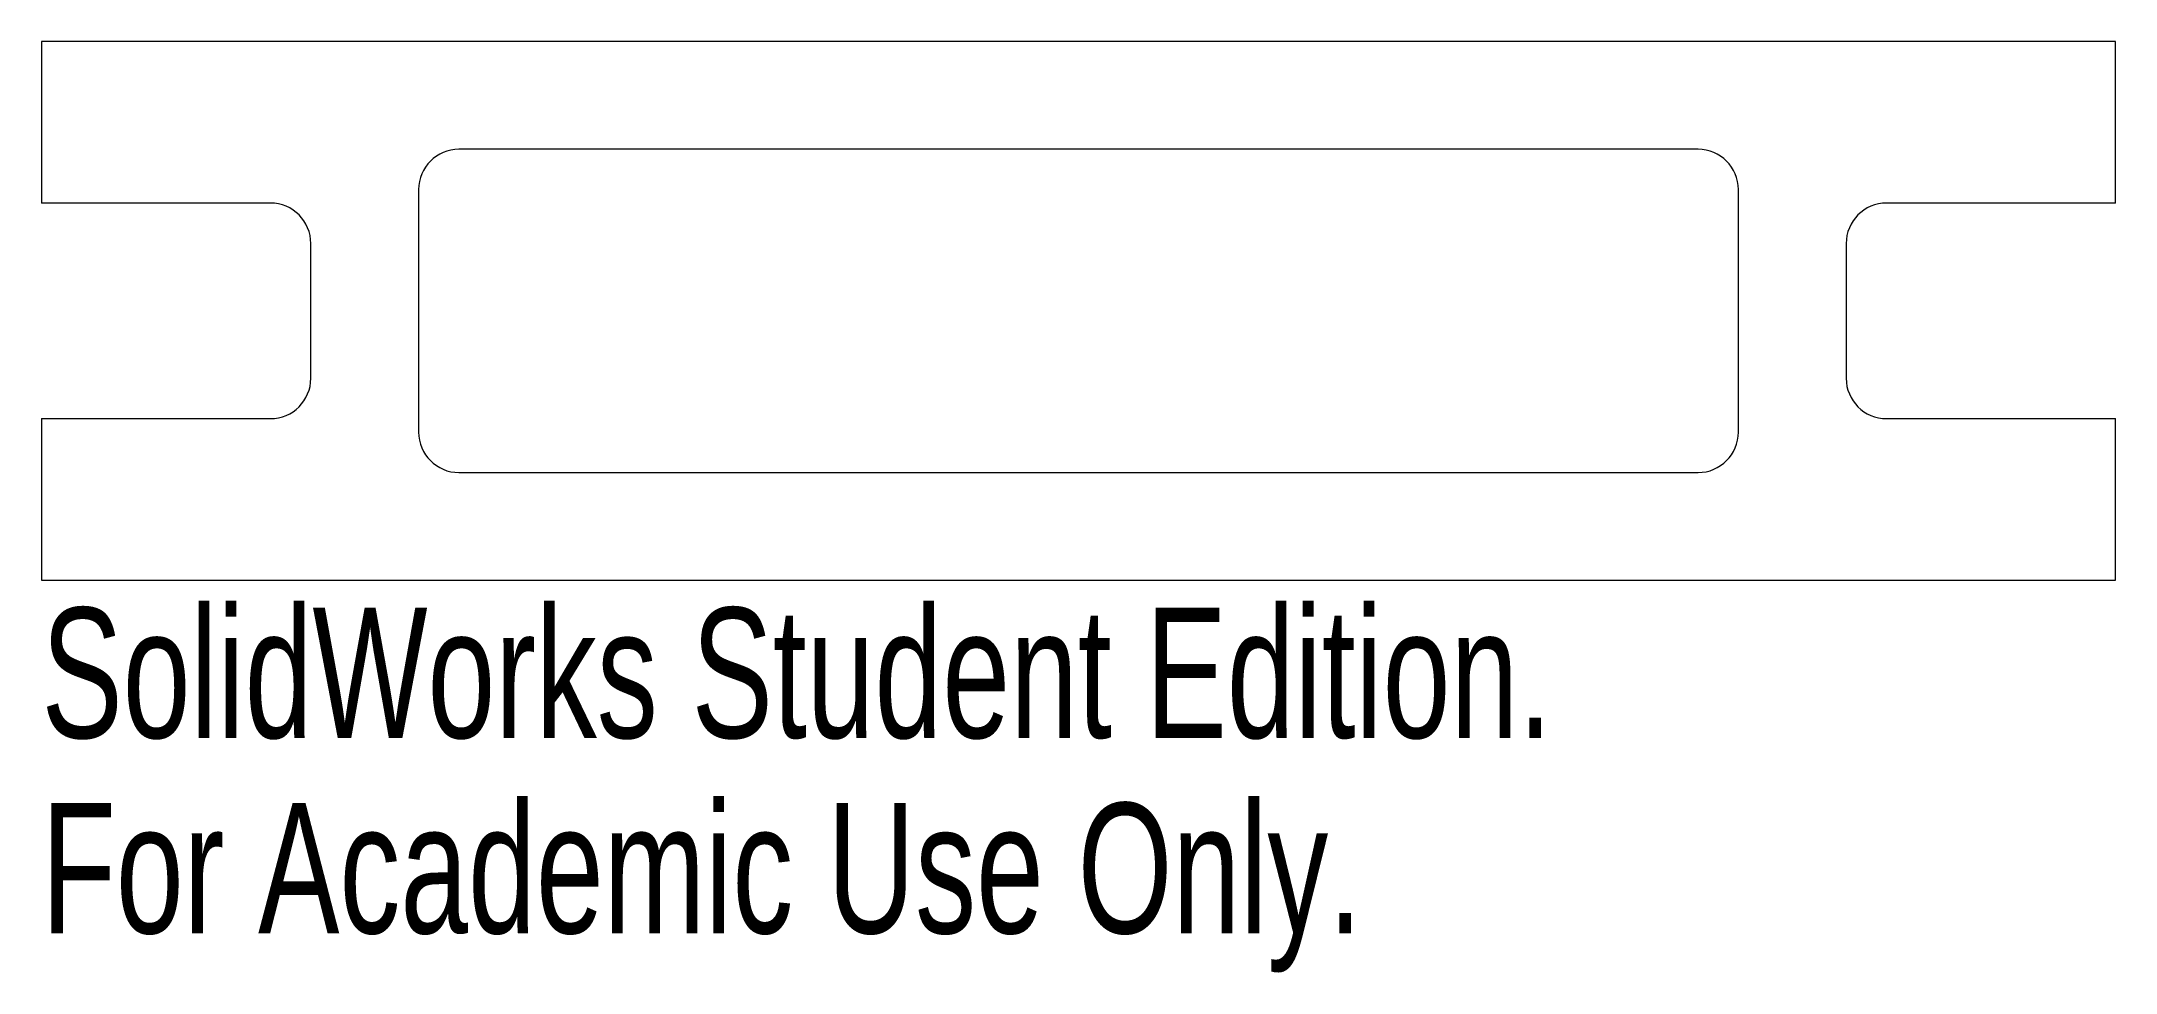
# Model space of a CAD drawing. Header units: millimetres. Extents: x 0 to 77, y -14.6 to 20.
import ezdxf

# ---------------------------------------------------------------- set-up
doc = ezdxf.new("R2010")
doc.units = ezdxf.units.MM
doc.styles.add('SLDTEXTSTYLE0', font='TXT', dxfattribs={"width": 0.7})

msp = doc.modelspace()

# ---------------------------------------------------------------- linework, layer by layer
at = {"color": 7, "linetype": 'Continuous', "lineweight": 15}
for p, q in [((77, 20), (0, 20)), ((0, 20), (0, 14)), ((77, 14), (77, 20)), ((61.5, 16), (15.5, 16)), ((8.5, 14), (0, 14)), ((14, 14.5), (14, 5.5)), ((63, 5.5), (63, 14.5)), ((77, 14), (68.5, 14)), ((10, 7.5), (10, 12.5)), ((67, 12.5), (67, 7.5)), ((0, 6), (8.5, 6)), ((0, 6), (0, 0)), ((68.5, 6), (77, 6)), ((77, 0), (77, 6)), ((15.5, 4), (61.5, 4)), ((0, 0), (77, 0))]:
    msp.add_line(p, q, dxfattribs=at)
for centre, start, end in [((15.5, 14.5), 90, 180), ((61.5, 14.5), 0, 90), ((8.5, 12.5), 0, 90), ((68.5, 12.5), 90, 180), ((8.5, 7.5), 270, 0), ((68.5, 7.5), 180, 270), ((15.5, 5.5), 180, 270), ((61.5, 5.5), 270, 0)]:
    msp.add_arc(centre, 1.5, start, end, dxfattribs=at)

# ---------------------------------------------------------------- texts
at = {"color": 7, "linetype": 'Continuous', "char_height": 4.83362, "attachment_point": 1, "style": 'SLDTEXTSTYLE0'}
for s, insert in [('SolidWorks Student Edition.', (0, -1.02)), ('For Academic Use Only.', (0, -8.27))]:
    msp.add_mtext(s, dxfattribs=dict(at, insert=insert))

doc.saveas('drawing.dxf')
